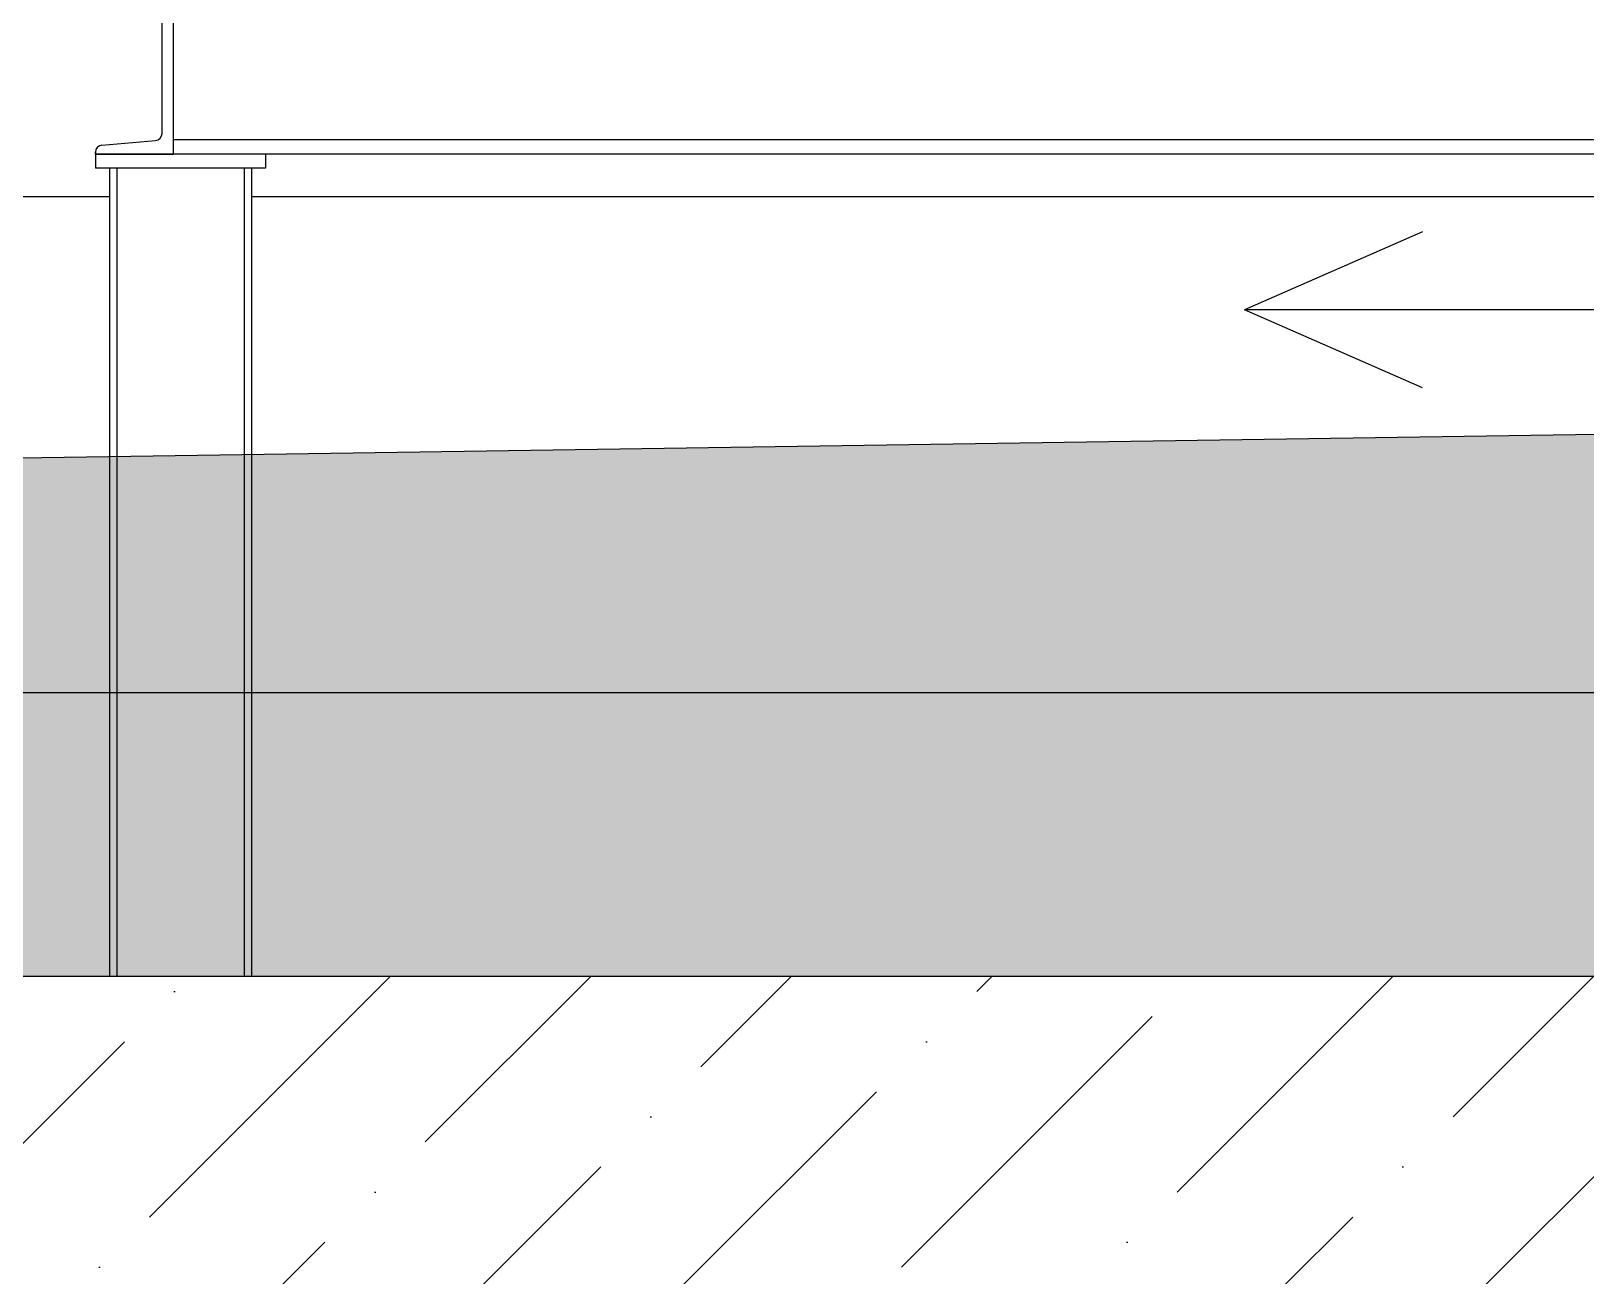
# Model space of a CAD drawing. Extents: x 3792242 to 5145247, y -1546315 to -1031918.
# Drawn here: x 3805885 to 3806982, y -1490022 to -1489144 of the extents above; entities that cross this region are included whole.
import ezdxf

# ---------------------------------------------------------------- set-up
doc = ezdxf.new("R2010")
doc.units = 0
doc.header["$MEASUREMENT"] = 0
for name, color, linetype in [('MÚRY', 1, 'CONTINUOUS'), ('TENKÁ', 7, 'CONTINUOUS'), ('ZZ-chladenie', 133, 'CONTINUOUS'), ('ŠRAFY', 82, 'CONTINUOUS'), ('šrafy-múry', 8, 'CONTINUOUS')]:
    doc.layers.add(name, color=color, linetype=linetype)
pattern_1 = [(0, (42813.193, 0), (0, 37.5), [37.5, -37.5]), (90, (42813.193, 0), (-37.5, 2e-15), [37.5, -37.5])]

msp = doc.modelspace()

# ---------------------------------------------------------------- hatches: boundary and pattern name
at = {"layer": 'ŠRAFY'}
h = msp.add_hatch(dxfattribs=at)
h.set_pattern_fill('SQUARE', color=256, scale=300)
h.set_pattern_definition(pattern_1)
h.paths.add_polyline_path([(3799032.693, -1489610.27), (3807105.152, -1489610.27), (3810422.693, -1489610.27), (3810422.693, -1489376.595), (3805212.193, -1489454.753), (3804334.545, -1489467.918), (3804332.193, -1489470.27), (3804329.91, -1489467.987), (3804177.693, -1489470.27), (3799032.693, -1489393.095)])
h.paths.add_polyline_path([(3807053.995, -1489383.559), (3807598.294, -1489383.559), (3807598.294, -1489583.673), (3807053.995, -1489583.673)], flags=24)
h.paths.add_polyline_path([(3809406.693, -1489450.799), (3809406.693, -1489163.201), (3809656.693, -1489163.201), (3809656.693, -1489450.799)], flags=9)
h = msp.add_hatch(dxfattribs=at)
h.set_pattern_fill('SQUARE', color=256, scale=300)
h.set_pattern_definition(pattern_1)
h.paths.add_polyline_path([(3807105.152, -1489610.27), (3799032.693, -1489610.27), (3799032.693, -1489810.27), (3807105.152, -1489810.27)])
h.paths.add_polyline_path([(3799052.193, -1490013.319), (3799052.193, -1489725.721), (3799302.193, -1489725.721), (3799302.193, -1490013.319)], flags=9)
h.paths.add_polyline_path([(3799154.693, -1489735.32), (3799154.693, -1489435.221), (3799404.693, -1489435.221), (3799404.693, -1489735.32)], flags=9)
at = {"layer": 'šrafy-múry'}
h = msp.add_hatch(dxfattribs=at)
h.set_pattern_fill('ANSI36', color=253, scale=800, angle=180)
h.set_pattern_definition([(45, (-120860.31, 39933.5), (53.0330086, 194.4543648), [250, -50, 0, -50])])
h.paths.add_polyline_path([(3805562.693, -1490030.27), (3810442.693, -1490030.27), (3810442.693, -1490280.27), (3810782.693, -1490280.27), (3810782.693, -1488860.27), (3810622.693, -1488860.27), (3810622.693, -1489810.27), (3810422.693, -1489810.27), (3799032.693, -1489810.27), (3798832.693, -1489810.27), (3798832.693, -1489360.27), (3798752.693, -1489360.27), (3798582.693, -1489360.27), (3798582.693, -1489810.27), (3798582.693, -1490030.27), (3798832.693, -1490030.27), (3801667.693, -1490030.27), (3801782.693, -1490030.27), (3805132.693, -1490030.27), (3805447.693, -1490030.27)])

# ---------------------------------------------------------------- linework, layer by layer
at = {"layer": 'MÚRY'}
msp.add_line((3810422.693, -1489376.595), (3804177.693, -1489470.27), dxfattribs=at)
at = {"layer": 'TENKÁ'}
for p, q in [((3799032.693, -1489260.27), (3805940.823, -1489260.27)), ((3806040.823, -1489260.27), (3808513.456, -1489260.27)), ((3806866.693, -1489285.253), (3806741.193, -1489340.253)), ((3807150.693, -1489340.253), (3806741.193, -1489340.253)), ((3806866.693, -1489395.253), (3806741.193, -1489340.253)), ((3799032.693, -1489610.27), (3810422.693, -1489610.27)), ((3798832.693, -1489810.27), (3810622.693, -1489810.27))]:
    msp.add_line(p, q, dxfattribs=at)
at = {"layer": 'ZZ-chladenie'}
for p, q in [((3805985.823, -1489230.27), (3805985.823, -1489110.27)), ((3805977.823, -1489215.681), (3805977.823, -1489124.86)), ((3805935.387, -1489223.975), (3805973.258, -1489220.662)), ((3808242.693, -1489220.27), (3805985.823, -1489220.27)), ((3805930.823, -1489228.956), (3805930.823, -1489240.27)), ((3805930.823, -1489230.27), (3805930.823, -1489228.956)), ((3805930.823, -1489230.27), (3805930.823, -1489228.956)), ((3808242.693, -1489230.27), (3805930.823, -1489230.27)), ((3805930.823, -1489230.27), (3805985.823, -1489230.27)), ((3806050.823, -1489230.27), (3806050.823, -1489240.27)), ((3806050.823, -1489240.27), (3805930.823, -1489240.27)), ((3805940.823, -1489240.27), (3805940.823, -1489443.823)), ((3805945.823, -1489240.27), (3805945.823, -1489810.27)), ((3806035.823, -1489240.27), (3806035.823, -1489810.27)), ((3806040.823, -1489240.27), (3806040.823, -1489442.323)), ((3805940.823, -1489443.823), (3805940.823, -1489810.27)), ((3806040.823, -1489442.323), (3806040.823, -1489810.27))]:
    msp.add_line(p, q, dxfattribs=at)
for centre, start, end in [((3805972.823, -1489215.681), 275, 0), ((3805935.823, -1489228.956), 95, 180)]:
    msp.add_arc(centre, 5, start, end, dxfattribs=at)

doc.saveas('drawing.dxf')
